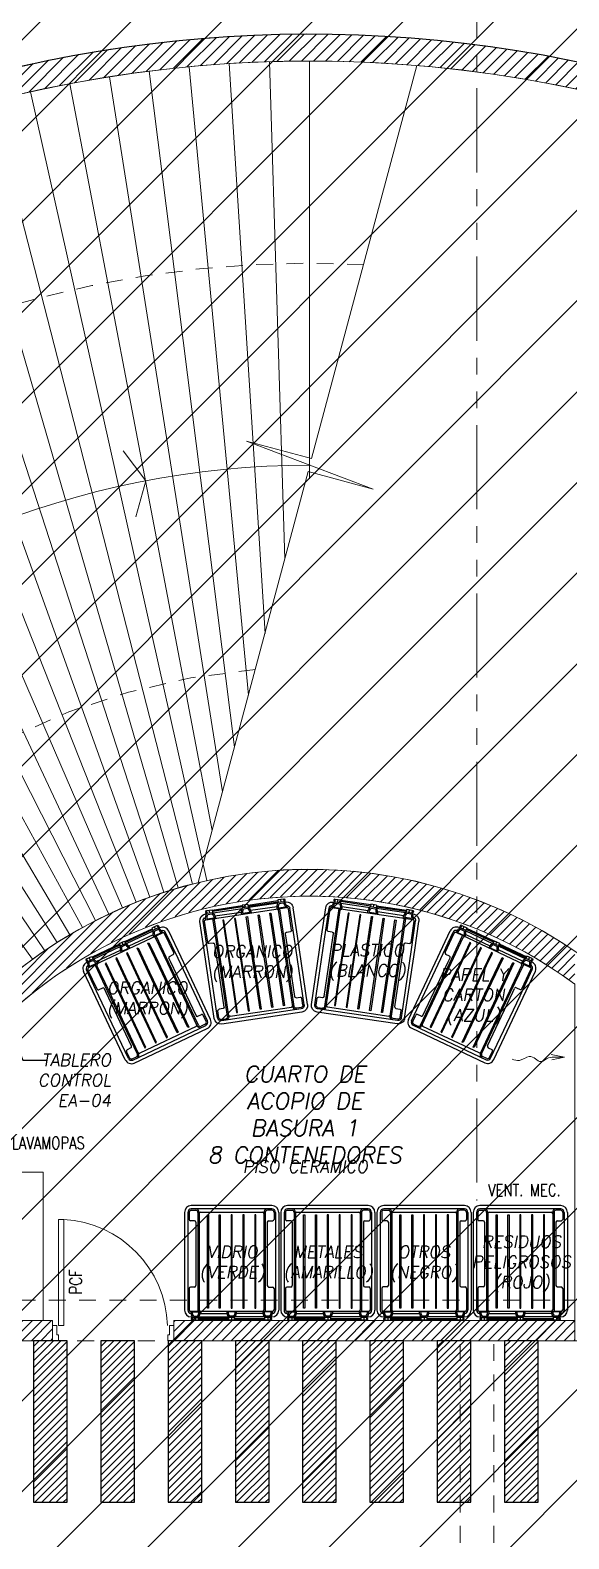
# Model space of a CAD drawing. Header units: millimetres. Extents: x 226317 to 226469, y 8188100 to 8188260.
# Drawn here: x 226453.3 to 226457.3, y 8188201.44 to 8188212.64 of the extents above; entities that cross this region are included whole.
import ezdxf
from ezdxf import colors
from ezdxf.entities.mleader import LeaderData, LeaderLine
from ezdxf.enums import TextEntityAlignment as Align
from ezdxf.math import Vec2, Vec3

# ---------------------------------------------------------------- set-up
doc = ezdxf.new("R2010")
doc.units = ezdxf.units.MM
for name, pattern in [('HIDDEN2', [0.1875, 0.125, -0.0625]), ('PHANTOM', [2.5, 1.25, -0.25, 0.25, -0.25, 0.25, -0.25]), ('PHANTOM2', [1.25, 0.625, -0.125, 0.125, -0.125, 0.125, -0.125])]:
    doc.linetypes.add(name, pattern=pattern)
for name, color, linetype in [('A-CONTENEDOR DE BASURA', 8, 'Continuous'), ('A-COTAS INT', 8, 'Continuous'), ('A-EJES', 8, 'PHANTOM'), ('A-ESTRUCTURA-HATCH', 8, 'Continuous'), ('A-ESTRUCTURA-MUROS', 8, 'Continuous'), ('A-ESTRUCTURA-VIGAS', 8, 'HIDDEN2'), ('A-MURO BAJO', 8, 'Continuous'), ('A-PROYECCIONES', 8, 'HIDDEN2'), ('A-PUERTAS', 8, 'Continuous'), ('A-TEXTO-ACABADO PISO', 8, 'Continuous'), ('A-TEXTO-AMBIENTES', 8, 'Continuous'), ('A-TEXTO-INDICACIONES', 8, 'Continuous'), ('CIRCULACION PEATONAL', 8, 'Continuous'), ('L6 Linea fina', 8, 'Continuous'), ('MURO CF 120', 8, 'Continuous'), ('MURO CF 60', 8, 'Continuous')]:
    doc.layers.add(name, color=color, linetype=linetype)
doc.layers.add('A-MUROS', color=8, linetype='Continuous', lineweight=30)
doc.layers.add('A-ÁREA COMÚN', color=8, linetype='Continuous', plot=False)
doc.styles.add('ROMANS', font='ROMANS.shx', dxfattribs={"oblique": 10})
doc.styles.add('TXT_COTAS', font='romans.shx', dxfattribs={"width": 0.8})
pattern_1 = [(45, (1.793458536238177, -0.002235784195363522), (-0.03535533905932738, 0.03535533905932738), [])]

# ---------------------------------------------------------------- blocks, each defined once
blk = doc.blocks.new('EST P1')
at = {"layer": 'A-ESTRUCTURA-HATCH', "lineweight": 0}
h = blk.add_hatch(dxfattribs=at)
h.set_pattern_fill('ANSI31', color=8, scale=0.02, angle=-1.27e-14)
h.set_pattern_definition([(44.99999999999999, (-226392.077087921, -8188203.059610654), (-0.04490128060534576, 0.04490128060534578), [])])
h.paths.add_polyline_path([(-3.609998156578513, 5.049997552298009), (-3.610000176762696, 4.849997552111745), (-44.785000133008, 4.84999814722687), (-44.78500010908465, -0.1500023566186428), (-46.9899987593235, -0.1500020446255803), (-46.98999930798891, -11.15000239294022), (-3.609999100328423, -11.15005090925843), (-3.609999100328423, -11.40005090925843), (-47.23999938514316, -11.40005881432444), (-47.23999953552266, 0.1499976431950927), (-45.03499953550636, 0.1499976431950927), (-45.0350001337647, 5.049998153932393)])
h.paths.add_polyline_path([(5.875668717722874, 4.849997540004551), (5.875668724213028, 5.04999746195972), (35.53000006324146, 5.049996703863144), (35.53000006324146, 4.849997698329389)])
h.paths.add_polyline_path([(47.9150172030495, 5.049996227957308), (35.58000069746049, 5.049997348338366), (35.58000069746049, 4.849997348152101), (47.9150167714979, 4.849997607059777)])
h.paths.add_polyline_path([(51.86500159354182, 4.849997512064874), (53.37567124809721, 4.84999814722687), (53.37566821934888, 5.049995731562376), (51.86500180143048, 5.049995731562376)])
edge = h.paths.add_edge_path()
edge.add_arc((63.30066905260901, -0.1500025354325771), 9.699999993899837, 359.9999991583288, 539.9999991583288)
edge.add_line((53.60066905870917, -0.1500023929402232), (53.80066905872081, -0.1500023929402232))
edge.add_arc((63.30066905260901, -0.1500025354325771), 9.49999999389811, 0.9047070135612216, 179.9999991406384, ccw=False)
edge.add_line((72.79948476422578, -2.6654452085495e-06), (70.35068066572421, 2.236943691968918e-05))
edge.add_line((70.35068066572421, 2.236943691968918e-05), (70.35067913253442, -0.1499448418617249))
edge.add_line((70.35067913253442, -0.1499448418617249), (73.00066904650885, -0.150002677924931))
edge = h.paths.add_edge_path(flags=0)
edge.add_arc((63.30071679374669, -0.1499939998611808), 3.299962339153879, 0.00085350182833477, 49.99468486829903)
edge.add_line((65.42212619486963, 2.377727027982473), (65.4221670004481, -0.1499835988506675))
edge.add_line((65.4221670004481, -0.1499835988506675), (65.27216700115241, -0.1499896282330155))
edge.add_line((65.27216700115241, -0.1499896282330155), (65.27206754402141, 2.496426238678396))
edge.add_arc((63.30066965197329, -0.1500051133334637), 3.300001295059289, 53.31658296361125, 179.9999577391648)
edge.add_line((60.00066835692269, -0.1500026788562536), (59.80066835691105, -0.1500026788562536))
edge.add_arc((63.30067374499049, -0.1500072199851274), 3.500005388090554, 2.4573619812700827, 179.9999256646052, ccw=False)
edge.add_line((66.79746054686257, 5.869567394256592e-05), (69.45068066581734, 3.157090395689011e-05))
edge.add_line((69.45068066581734, 3.157090395689011e-05), (69.45067913254024, -0.1499448418617249))
edge.add_line((69.45067913254024, -0.1499448418617249), (66.60067913253442, -0.1499448418617249))
h.paths.add_polyline_path([(-3.559999100340065, -11.15003591403365), (35.53000069747213, -11.15003591403365), (35.53000069747213, -11.40006590355188), (-3.559999100340065, -11.40006590355188)])
h.paths.add_polyline_path([(35.58000069746049, -11.1500659417361), (71.88000514594023, -11.1501255556941), (71.88000514594023, -11.40006201900542), (35.58000069746049, -11.40000240504742)])
at = {"layer": 'A-ESTRUCTURA-MUROS', "color": 8, "lineweight": 0}
for points in [[(73.00066904650885, -0.150002677924931, 1), (53.60066905870917, -0.1500023929402232), (53.80066905872081, -0.1500023929402232, -0.9921359372214096), (72.79948476422578, -2.6654452085495e-06), (70.35068066572421, 2.236943691968918e-05), (70.35067913253442, -0.1499448418617249)], [(66.60067913253442, -0.1499448418617249, 0.2216664242011301), (65.42212619486963, 2.377727027982473), (65.4221670004481, -0.1499835988506675), (65.27216700115241, -0.1499896282330155), (65.27206754402141, 2.496426238678396, 0.6169098277048293), (60.00066835692269, -0.1500026788562536), (59.80066835691105, -0.1500026788562536, -0.9787815263280097), (66.79746054686257, 5.869567394256592e-05), (69.45068066581734, 3.157090395689011e-05), (69.45067913254024, -0.1499448418617249)]]:
    blk.add_lwpolyline(points, format="xyb", close=True, dxfattribs=at)
at = {"layer": 'A-ESTRUCTURA-VIGAS', "color": 8, "lineweight": 0}
for points in [[(60.01433340998483, 0.1499973880127072), (65.27216184916324, 0.1500164223834872)], [(60.00066835692269, -0.1500026788562536), (65.27216700217105, -0.1500168144702911)], [(64.42000006310991, -6.150002076290548), (64.42000006310991, -0.1500020762905478)], [(64.67000006310991, -6.150002076290548), (64.67000006310991, -0.1500020762905478)]]:
    blk.add_lwpolyline(points, dxfattribs=at)
blk = doc.blocks.new('*U22')
at = {"layer": 'CIRCULACION PEATONAL'}
h = blk.add_hatch(dxfattribs=at)
h.set_pattern_fill('ANSI31', color=256, scale=0.3)
h.set_pattern_definition([(45, (5.250367842354219, 0), (-0.02651650429449553, 0.02651650429449553), [])])
h.paths.add_polyline_path([(5.547366725835357, 0.2275326177477837), (5.297366725893564, 0.2275326177477837), (5.297366725893564, -0.9724673796445131), (5.547366725835357, -0.9724673796445131)])
h = blk.add_hatch(dxfattribs=at)
h.set_pattern_fill('ANSI31', color=256, scale=0.3)
h.set_pattern_definition([(45, (5.750367842354219, 0), (-0.02651650429449553, 0.02651650429449553), [])])
h.paths.add_polyline_path([(6.047366725835357, 0.2275326177477837), (5.797366725893564, 0.2275326177477837), (5.797366725893564, -0.9724673796445131), (6.047366725835357, -0.9724673796445131)])
h = blk.add_hatch(dxfattribs=at)
h.set_pattern_fill('ANSI31', color=256, scale=0.3)
h.set_pattern_definition([(45, (6.250367842354219, 0), (-0.02651650429449553, 0.02651650429449553), [])])
h.paths.add_polyline_path([(6.547366725835357, 0.2275326177477837), (6.297366725893564, 0.2275326177477837), (6.297366725893564, -0.9724673796445131), (6.547366725835357, -0.9724673796445131)])
h = blk.add_hatch(dxfattribs=at)
h.set_pattern_fill('ANSI31', color=256, scale=0.3)
h.set_pattern_definition([(45, (6.750367842354219, 0), (-0.02651650429449553, 0.02651650429449553), [])])
h.paths.add_polyline_path([(7.047366725835357, 0.2275326177477837), (6.797366725893564, 0.2275326177477837), (6.797366725893564, -0.9724673796445131), (7.047366725835357, -0.9724673796445131)])
h = blk.add_hatch(dxfattribs=at)
h.set_pattern_fill('ANSI31', color=256, scale=0.3)
h.set_pattern_definition([(45, (7.250367842354218, 0), (-0.02651650429449553, 0.02651650429449553), [])])
h.paths.add_polyline_path([(7.547366725835356, 0.2275326177477837), (7.297366725893563, 0.2275326177477837), (7.297366725893563, -0.9724673796445131), (7.547366725835356, -0.9724673796445131)])
h = blk.add_hatch(dxfattribs=at)
h.set_pattern_fill('ANSI31', color=256, scale=0.3)
h.set_pattern_definition([(45, (7.750367842354218, 0), (-0.02651650429449553, 0.02651650429449553), [])])
h.paths.add_polyline_path([(8.047366725835357, 0.2275326177477837), (7.797366725893563, 0.2275326177477837), (7.797366725893563, -0.9724673796445131), (8.047366725835357, -0.9724673796445131)])
h = blk.add_hatch(dxfattribs=at)
h.set_pattern_fill('ANSI31', color=256, scale=0.3)
h.set_pattern_definition([(45, (8.250367842354219, 0), (-0.02651650429449553, 0.02651650429449553), [])])
h.paths.add_polyline_path([(8.547366725835357, 0.2275326177477837), (8.297366725893564, 0.2275326177477837), (8.297366725893564, -0.9724673796445131), (8.547366725835357, -0.9724673796445131)])
h = blk.add_hatch(dxfattribs=at)
h.set_pattern_fill('ANSI31', color=256, scale=0.3)
h.set_pattern_definition([(45, (8.750367842354219, 0), (-0.02651650429449553, 0.02651650429449553), [])])
h.paths.add_polyline_path([(9.047366725835357, 0.2275326177477837), (8.797366725893564, 0.2275326177477837), (8.797366725893564, -0.9724673796445131), (9.047366725835357, -0.9724673796445131)])
for points in [[(5.297366725893564, -0.9724673796445131), (5.547366725835357, -0.9724673796445131), (5.547366725835357, 0.2275326177477837), (5.297366725893564, 0.2275326177477837)], [(5.797366725893564, -0.9724673796445131), (6.047366725835357, -0.9724673796445131), (6.047366725835357, 0.2275326177477837), (5.797366725893564, 0.2275326177477837)], [(6.297366725893564, -0.9724673796445131), (6.547366725835357, -0.9724673796445131), (6.547366725835357, 0.2275326177477837), (6.297366725893564, 0.2275326177477837)], [(6.797366725893564, -0.9724673796445131), (7.047366725835357, -0.9724673796445131), (7.047366725835357, 0.2275326177477837), (6.797366725893564, 0.2275326177477837)], [(7.297366725893563, -0.9724673796445131), (7.547366725835356, -0.9724673796445131), (7.547366725835356, 0.2275326177477837), (7.297366725893563, 0.2275326177477837)], [(7.797366725893563, -0.9724673796445131), (8.047366725835357, -0.9724673796445131), (8.047366725835357, 0.2275326177477837), (7.797366725893563, 0.2275326177477837)], [(8.297366725893564, -0.9724673796445131), (8.547366725835357, -0.9724673796445131), (8.547366725835357, 0.2275326177477837), (8.297366725893564, 0.2275326177477837)], [(8.797366725893564, -0.9724673796445131), (9.047366725835357, -0.9724673796445131), (9.047366725835357, 0.2275326177477837), (8.797366725893564, 0.2275326177477837)]]:
    blk.add_lwpolyline(points, close=True, dxfattribs=at)
blk = doc.blocks.new('IIMM')
at = {"layer": 'L6 Linea fina', "color": 8, "lineweight": 0}
for p, q in [((65.19544946640963, 1.955888060852885), (65.09567091517965, 1.975647543556988)), ((65.10224748693872, 1.934646738693118), (65.19544946640963, 1.955888060852885))]:
    blk.add_line(p, q, dxfattribs=at)
blk.add_open_spline([(65.19544946640963, 1.955888060852885), (65.15207996490062, 1.949494425207376), (65.09070261413581, 1.971851399168372), (65.00495607560151, 1.895059417933226), (64.95547036232892, 1.990485465154052), (64.8642646788503, 1.918599661439657), (64.82376694920822, 1.933626330457628), (64.80580552484025, 1.940290910191834)], degree=3, knots=[0, 0, 0, 0, 0.0524683736910414, 0.0807049177553039, 0.1300474905255351, 0.1600670100144775, 0.1839925524975523, 0.1839925524975523, 0.1839925524975523, 0.1839925524975523], dxfattribs=at)
blk = doc.blocks.new('MCF')
at = {"layer": 'MURO CF 60', "lineweight": 0}
h = blk.add_hatch(dxfattribs=at)
h.set_pattern_fill('_USER', color=8, scale=0.05, angle=45, pattern_type=0)
h.set_pattern_definition([(45, (-226440.1420896189, -8188203.05964973), (-0.03535533905932738, 0.03535533905932738), [])])
edge = h.paths.add_edge_path()
edge.add_line((11.73864825285273, -1.46692618727684e-05), (11.93970289113349, -1.114420592784882e-05))
edge.add_arc((15.2337610713148, -0.1451969211921096), 3.297256162972249, 53.2396915084247, 177.4763190183642, ccw=False)
edge.add_line((17.20706584613072, 2.49638716224581), (17.20711546691018, 2.74191093724221))
edge.add_arc((15.23548432125244, -0.1499780891463161), 3.500050216136052, 55.71462937054145, 177.5443489056947)
h = blk.add_hatch(dxfattribs=at)
h.set_pattern_fill('_USER', color=8, scale=0.05, angle=45, pattern_type=0)
h.set_pattern_definition(pattern_1)
h.paths.add_polyline_path([(13.32787812323659, 1.004431396722794e-05), (13.3264581450203, -0.1499899812042713), (11.73629377476755, -0.1499535189941525), (11.73950691029313, -1.480616629123688e-05)])
h = blk.add_hatch(dxfattribs=at)
h.set_pattern_fill('_USER', color=8, scale=0.05, angle=45, pattern_type=0)
h.set_pattern_definition(pattern_1)
h.paths.add_polyline_path([(17.20715966576245, -2.300180494785309e-05), (17.20716530038044, -0.1499522579833865), (14.22779637901112, -0.1499737808480859), (14.22716682325699, -6.173364818096161e-05)])
blk = doc.blocks.new('EJES 1P')
at = {"layer": 'A-EJES', "color": 8, "linetype": 'PHANTOM2', "lineweight": 0}
blk.add_lwpolyline([(109.5543361018063, 5.348196462728083), (109.554335040244, -4.158154672011733)], dxfattribs=at)
blk = doc.blocks.new('AP_Av.Ejercito Esq.Choquehuanca_Plantas_Rev1_20190619$0$CONTENEDOR DE BASURA 360L')
at = {"linetype": 'ByBlock'}
for p, q in [((-0.3499999996891234, 0.8000646905166775), (-0.35000000019935, 0.288136299388043)), ((-0.3250323452557837, 0.8000646905166775), (-0.3250323457179776, 0.288136299388043)), ((-0.3150452835021498, 0.8000646905166775), (-0.3150452835021498, 0.7478634184234636)), ((0.3000646908781505, 0.8500000002813977), (-0.3000646908709315, 0.8499999997186194)), ((0.3000646908781505, 0.8250323458487117), (-0.3000646908709315, 0.8250323451298414)), ((-0.3000646908223872, 0.815045283220087), (-0.2655214300018884, 0.815045283220087)), ((-0.2505408373706701, 0.8000646905166775), (-0.2505408377843197, 0.288136299388043)), ((-0.2405537755685487, 0.8000646905166775), (-0.2405537760792869, 0.288136299388043)), ((-0.2305667138144032, 0.8011186022776542), (0.2305667138701665, 0.8011186022776542)), ((0.240553775624312, 0.8000646905166775), (0.2405537761350501, 0.288136299388043)), ((0.2505408374264334, 0.8000646905166775), (0.250540837840083, 0.288136299388043)), ((0.3000646908781505, 0.815045283220087), (0.2655214300576517, 0.815045283220087)), ((0.3150452835579131, 0.8000646905166775), (0.3150452835579131, 0.7478634184234636)), ((0.325032345311547, 0.8000646905166775), (0.3250323457737408, 0.288136299388043)), ((0.3499999997448867, 0.8000646905166775), (0.3500000002551132, 0.288136299388043)), ((-0.2750970355142273, 0.7378763566212285), (-0.3050582217480042, 0.7378763566212285)), ((-0.2651099737600817, 0.7278892948432656), (-0.265109974319421, 0.288136299388043)), ((0.265109973815845, 0.7278892948432656), (0.2651099743751842, 0.288136299388043)), ((0.2750970355699905, 0.7378763566212285), (0.3050582218037675, 0.7378763566212285)), ((-0.35000000019935, 0.288136299388043), (-0.3500000003450965, 0.07363970466786895)), ((-0.3250323457179776, 0.288136299388043), (-0.3250323459122115, 0.07363970466786895)), ((-0.315045284158066, 0.2357684078700686), (-0.315045284158066, 0.07615926853617339)), ((-0.2750970361707119, 0.2457554696480315), (-0.3050582224039204, 0.2457554696480315)), ((-0.2651099743680221, 0.288136299388043), (-0.2651099744165664, 0.2557425313773365)), ((-0.2505408378329208, 0.288136299388043), (-0.2505408380271548, 0.06617220675823887)), ((-0.2405537760792869, 0.288136299388043), (-0.2405537762735777, 0.07615926853617339)), ((0.2405537761350501, 0.288136299388043), (0.2405537763293409, 0.07615926853617339)), ((0.2505408378886841, 0.288136299388043), (0.250540838082918, 0.06617220675823887)), ((0.2651099744237854, 0.288136299388043), (0.2651099744723296, 0.2557425313773365)), ((0.2750970362264752, 0.2457554696480315), (0.3050582224596837, 0.2457554696480315)), ((0.3150452842138293, 0.2357684078700686), (0.3150452842138293, 0.07615926853617339)), ((0.3250323457737408, 0.288136299388043), (0.3250323459679748, 0.07363970466786895)), ((0.3500000002551132, 0.288136299388043), (0.3500000004008598, 0.07363970466786895)), ((-0.3048341789010807, 0.06617220675823887), (0.3050582224596837, 0.06617220675823887)), ((-0.3000646915274161, 0.0237043949275062), (-0.29243502228818, 0.0237043949275062)), ((-0.2981986817001485, 0.004864897095757215), (-0.2981986817001485, 0.01290243853557627)), ((-0.2981986817001485, 0.01290243853557627), (-0.2956816680694829, 0.01290243853557627)), ((-0.2981986817001485, 0.004864897095757215), (-0.2956816680694829, 0.004864897095757215)), ((-0.2956816680694829, 5.927011835638041e-05), (-0.2956816680694829, 0.01770806641223999)), ((-0.2956816680694829, 0.01770806641223999), (-0.2912494754016621, 0.01770806641223999)), ((-0.2912494754016621, 5.927011835638041e-05), (-0.2956816680694829, 5.927011835638041e-05)), ((-0.2946139297804735, 0.06093161374104739), (-0.2415743146203, 0.06093161374104739)), ((-0.2912494754016621, 0.01770806641223999), (-0.2912494754016621, 5.927011835638041e-05)), ((-0.2912494754016621, 0.01290243853557627), (-0.2896794615028058, 0.01290243853557627)), ((-0.2912494754016621, 0.004864897095757215), (-0.2896794615028058, 0.004864897095757215)), ((-0.2896794615028058, 0), (-0.2896794615028058, 0.01960936749065922)), ((-0.2896794615028058, 0.01960936749065922), (-0.2465087828973993, 0.01960936749065922)), ((-0.2896794615028058, 0), (-0.2465087828973993, 0)), ((-0.2843390740794463, 0.02959642926862216), (-0.2518491703687915, 0.02959642926862216)), ((-0.268364843810764, 0.01960936749065922), (-0.268364843810764, 0)), ((-0.2465087828973993, 0), (-0.2465087828973993, 0.01960936749065922)), ((-0.02139811911183642, 0.01290243853557627), (-0.2465087828973993, 0.01290243853557627)), ((-0.02139811911183642, 0.004864897095757215), (-0.2465087828973993, 0.004864897095757215)), ((-0.2437532221120251, 0.0237043949275062), (-0.02415368082114355, 0.0237043949275062)), ((-0.2333895109141282, 0.04867204933586322), (-0.03451739201904047, 0.04867204933586322)), ((0.02670702772212508, 0.06093161374104739), (-0.02633258836198138, 0.06093161374104739)), ((-0.02139811920955026, 0), (-0.02139811920955026, 0.01960936749065922)), ((0.02177255847198012, 0.01960936749065922), (-0.02139811920955026, 0.01960936749065922)), ((0.02177255847198012, 0), (-0.02139811920955026, 0)), ((0.01643217202109781, 0.02959642926862216), (-0.01605773178670233, 0.02959642926862216)), ((0, 0.01960936749065922), (0, 0)), ((0.02177255847198012, 0), (0.02177255847198012, 0.01960936749065922)), ((0.02177255847198012, 0.01290243853557627), (0.2465087829531626, 0.01290243853557627)), ((0.02177255847198012, 0.004864897095757215), (0.2465087829531626, 0.004864897095757215)), ((0.2437532221677884, 0.0237043949275062), (0.02452812018128725, 0.0237043949275062)), ((0.03215778854570317, 0.0237043949275062), (0.02452812018128725, 0.0237043949275062)), ((0.2333895109698915, 0.04867204933586322), (0.03489183137918417, 0.04867204933586322)), ((0.2946139298362368, 0.06093161374104739), (0.2415743146760633, 0.06093161374104739)), ((0.2465087829531626, 0), (0.2465087829531626, 0.01960936749065922)), ((0.2896794615585691, 0.01960936749065922), (0.2465087829531626, 0.01960936749065922)), ((0.2896794615585691, 0), (0.2465087829531626, 0)), ((0.2843390741352095, 0.02959642926862216), (0.2518491704245548, 0.02959642926862216)), ((0.2683648438665273, 0.01960936749065922), (0.2683648438665273, 0)), ((0.2896794615585691, 0), (0.2896794615585691, 0.01960936749065922)), ((0.2912494754574254, 0.01290243853557627), (0.2896794615585691, 0.01290243853557627)), ((0.2912494754574254, 0.004864897095757215), (0.2896794615585691, 0.004864897095757215)), ((0.2912494754574254, 0.01770806641223999), (0.2912494754574254, 5.927011835638041e-05)), ((0.2956816681252462, 0.01770806641223999), (0.2912494754574254, 0.01770806641223999)), ((0.2912494754574254, 5.927011835638041e-05), (0.2956816681252462, 5.927011835638041e-05)), ((0.3000646915831794, 0.0237043949275062), (0.2924350223439433, 0.0237043949275062)), ((0.2956816681252462, 5.927011835638041e-05), (0.2956816681252462, 0.01770806641223999)), ((0.2981986817559118, 0.01290243853557627), (0.2956816681252462, 0.01290243853557627)), ((0.2981986817559118, 0.004864897095757215), (0.2956816681252462, 0.004864897095757215)), ((0.2981986817559118, 0.004864897095757215), (0.2981986817559118, 0.01290243853557627))]:
    blk.add_line(p, q, dxfattribs=at)
for points in [[(-0.1799957101977748, 0.782382430771351), (-0.1718864504915723, 0.782382430771351), (-0.1718864509532546, 0.2881362994750718), (-0.1718864511966012, 0.08877527171023464), (-0.1799957108542026, 0.08877527171023464), (-0.1799957106599686, 0.2881362994750718)], [(-0.09193156017326601, 0.7823824306843221), (-0.08382230046706354, 0.7823824306843221), (-0.08382230092874579, 0.288136299388043), (-0.08382230117209247, 0.08877527162320581), (-0.09193156082969381, 0.08877527162320581), (-0.09193156063545985, 0.288136299388043)], [(0.004241849508900941, 0.7823824306843221), (-0.003867410148757244, 0.7823824306843221), (-0.003867409735619276, 0.288136299388043), (-0.003867409492272599, 0.08877527162320575), (0.004241850165328742, 0.08877527162320575), (0.004241849922493657, 0.288136299388043)], [(0.0923059995334097, 0.7823824306843221), (0.08419673982720724, 0.7823824306843221), (0.08419674028888949, 0.288136299388043), (0.08419674053223616, 0.08877527162320581), (0.0923060001898375, 0.08877527162320581), (0.09230599999560354, 0.288136299388043)], [(0.1803701495579185, 0.782382430771351), (0.172260889851716, 0.782382430771351), (0.1722608903133983, 0.2881362994750718), (0.1722608905567449, 0.08877527171023464), (0.1803701502143463, 0.08877527171023464), (0.1803701500201123, 0.2881362994750718)]]:
    blk.add_lwpolyline(points, close=True, dxfattribs=at)
for centre, radius, start, end in [((-0.3000646908709315, 0.8000646905410349), 0.04993530917758224, 90, 180), ((-0.3000646908709315, 0.8000646905410349), 0.02496765458879112, 90, 180), ((-0.3000646908709315, 0.8000646905410349), 0.01498059275327472, 90, 180), ((-0.2655214300018884, 0.8000646905410349), 0.02496765458879112, 0, 90), ((-0.2655214300018884, 0.8000646905410349), 0.01498059275327472, 0, 90), ((-0.2305667138144032, 0.7911315404996913), 0.0099870618355164, 90, 180), ((0.2305667138701665, 0.7911315404996913), 0.0099870618355164, 0, 90), ((0.2655214300576517, 0.8000646905410349), 0.02496765458879112, 90, 180), ((0.2655214300576517, 0.8000646905410349), 0.01498059275327472, 90, 180), ((0.3000646909266947, 0.8000646905410349), 0.04993530917758224, 0, 90), ((0.3000646909266947, 0.8000646905410349), 0.02496765458879112, 0, 90), ((0.3000646909266947, 0.8000646905410349), 0.01498059275327472, 0, 90), ((-0.3050582217480042, 0.7478634184234636), 0.0099870618355164, 180, 270), ((-0.2750970355142273, 0.7278892948432656), 0.0099870618355164, 0, 90), ((0.2750970355699905, 0.7278892948432656), 0.0099870618355164, 90, 180), ((0.3050582218037675, 0.7478634184234636), 0.0099870618355164, 270, 0), ((-0.3050582224039204, 0.2357684078700686), 0.0099870618355164, 90, 180), ((-0.2750970362192562, 0.2557425313773365), 0.0099870618355164, 270, 0), ((0.2750970362750195, 0.2557425313773365), 0.0099870618355164, 180, 270), ((0.3050582224596837, 0.2357684078700686), 0.0099870618355164, 0, 90), ((-0.3000646915274161, 0.07363970466786895), 0.04993530917758224, 180, 270), ((-0.3000646915274161, 0.07363970466786895), 0.02496765458879112, 180, 263.632216120788), ((-0.3050582224039204, 0.07615926856047395), 0.0099870618355164, 180, 270), ((-0.2241336446784659, 0.06669004548822954), 0.08070219563781349, 180.3676507584286, 215.6891790610411), ((-0.2241336446784659, 0.06669004548822954), 0.07071513380229708, 184.6708474919648, 211.6379482476035), ((-0.3120545997222508, 0.06669004548822954), 0.07071513380229708, 328.3620517535006, 355.3291525080352), ((-0.3120545997222508, 0.06669004548822954), 0.08070219563781349, 324.3108209389589, 359.6323492415715), ((-0.230566714470831, 0.07615926856047395), 0.0099870618355164, 180, 270), ((0.04414769766390236, 0.06669004548822954), 0.08070219563781349, 180.3676507584286, 215.6891790610411), ((0.04414769766390236, 0.06669004548822954), 0.07071513380229708, 184.6708474919648, 211.6379482464994), ((-0.04377325742842686, 0.06669004548822954), 0.07071513380229708, 328.3620517523966, 355.3291525080369), ((-0.04377325742842686, 0.06669004548822954), 0.08070219563781349, 324.3108209389589, 359.6323492415715), ((0.2305667145265943, 0.07615926856047395), 0.0099870618355164, 270, 0), ((0.3120545997780141, 0.06669004548822954), 0.08070219563781349, 180.3676507584286, 215.6891790610411), ((0.3120545997780141, 0.06669004548822954), 0.07071513380229708, 184.6708474919648, 211.6379482464994), ((0.2241336447342291, 0.06669004548822954), 0.07071513380229708, 328.3620517523966, 355.3291525080369), ((0.2241336447342291, 0.06669004548822954), 0.08070219563781349, 324.3108209389589, 359.6323492415715), ((0.3000646915831794, 0.07363970466786895), 0.04993530917758224, 270, 0), ((0.3000646915831794, 0.07363970466786895), 0.02496765458879112, 276.367783879212, 0), ((0.3050582224596837, 0.07615926856047395), 0.0099870618355164, 270, 0)]:
    blk.add_arc(centre, radius, start, end, dxfattribs=at)
blk = doc.blocks.new('A$C5E423DB2')
at = {"layer": 'A-PUERTAS', "color": 8, "lineweight": 0}
for p, q in [((0.0380998527398333, 0.0999998934566975), (0.0380998511100188, 0.7999998889863491)), ((0.0380998511100188, 0.7999998889863491), (0.0730998511426151, 0.7999998852610588)), ((0.0730998511426151, 0.7999998852610588), (0.0730998527724296, 0.0999998934566975)), ((0.0380998527398333, 0.0999998934566975), (0.0730998527724296, 0.0999998934566975))]:
    blk.add_line(p, q, dxfattribs=at)
at = {"layer": 'A-PUERTAS', "color": 8, "linetype": 'Continuous', "lineweight": 0}
for p, q in [((-1.472653821e-07, -1.11758709e-07), (-1.472653821e-07, 0.0999998897314072)), ((-1.472653821e-07, 0.0999998897314072), (0.0280998527305201, 0.0999998934566975)), ((0.0280998527305201, 0.0380998887121678), (0.0280998527305201, 0.0999998934566975)), ((0.7999998530140147, 0.0999998897314072), (0.7718998530181125, 0.0999998934566975)), ((0.7718998530181125, 0.0380998887121678), (0.7718998530181125, 0.0999998934566975)), ((0.7999998528975995, -1.11758709e-07), (0.7999998528975995, 0.0999998897314072)), ((0.0380998527398333, 0.0380998887121678), (0.0280998527305201, 0.0380998887121678)), ((0.0380998527398333, -1.11758709e-07), (0.0380998527398333, 0.0380998887121678)), ((0.7618998530087993, -1.11758709e-07), (0.7618998530087993, 0.0380998887121678)), ((0.7618998530087993, 0.0380998887121678), (0.7718998530181125, 0.0380998887121678)), ((-1.472653821e-07, -1.11758709e-07), (0.0380998527398333, -1.11758709e-07)), ((0.7999998530140147, -1.11758709e-07), (0.7618998530087993, -1.11758709e-07))]:
    blk.add_line(p, q, dxfattribs=at)
blk.add_arc((0.0365533265285194, 0.0793452113866806), 0.7215807719765989, 1.640270668491661, 87.09684895294437, dxfattribs=at)
blk = doc.blocks.new('TEXTOSSS')
at = {"layer": 'A-TEXTO-ACABADO PISO', "color": 8, "lineweight": 0, "insert": (-12.46275805332698, 2.837163848802447), "char_height": 0.09, "attachment_point": 2, "style": 'ROMANS'}
blk.add_mtext_dynamic_manual_height_columns('PISO CERAMICO', width=1.155930924825952, gutter_width=12.5, heights=[0], dxfattribs=at)
at = {"layer": 'A-TEXTO-AMBIENTES', "color": 8, "lineweight": 0, "insert": (-12.46552646695636, 3.179204539395869), "char_height": 0.12, "attachment_point": 5, "style": 'ROMANS'}
blk.add_mtext_dynamic_manual_height_columns('\\pxqc;CUARTO DE ACOPIO DE BASURA 1\\P8 CONTENEDORES', width=1.489151991248067, gutter_width=15, heights=[0], dxfattribs=at)
at = {"layer": 'A-TEXTO-INDICACIONES', "color": 8, "lineweight": 0, "extrusion": (-5.565203055376352e-07, 2.24781726103761e-07, 0.99999999999982), "style": 'ROMANS', "width": 0.8}
blk.add_text('VENT. MEC.', height=0.09, dxfattribs=at).set_placement((-10.83443465188418, 2.572668449020354, 7.064168486954819e-06), align=Align.CENTER)
at = {"layer": 'A-TEXTO-INDICACIONES', "color": 8, "lineweight": 0, "style": 'ROMANS', "width": 0.8}
blk.add_text('PCF', height=0.09, rotation=90, dxfattribs=at).set_placement((-14.12328307743883, 1.843968809582293))
at = {"layer": 'A-TEXTO-INDICACIONES', "color": 8, "lineweight": 0, "char_height": 0.09, "attachment_point": 5, "style": 'ROMANS'}
for s, insert in [('\\pxqc;ORGANICO\\P(MARRON)', (-12.8562211188837, 4.298684866167605)), ('\\pxqc;PLASTICO\\P(BLANCO)', (-12.00309739907971, 4.308674325235188)), ('\\pxqc;PAPEL Y CARTON\\P(AZUL)', (-11.21329128879006, 4.052286922000349)), ('\\pxqc;ORGANICO\\P(MARRON)', (-13.63603025607881, 4.028978728689253)), ('\\pxqc;RESIDUOS PELIGROSOS\\P(ROJO)', (-10.85625007294584, 2.069139854051173)), ('\\pxqc;VIDRIO\\P(VERDE)', (-13.00572336371988, 2.069139854051173)), ('\\pxqc;METALES (AMARILLO)', (-12.29256502198405, 2.069139854051173)), ('\\pxqc;OTROS\\P(NEGRO)', (-11.57940668021911, 2.069139854051173))]:
    blk.add_mtext_dynamic_manual_height_columns(s, width=0.8532516963742038, gutter_width=15, heights=[0], dxfattribs=dict(at, insert=insert))
at = {"layer": 'A-TEXTO-INDICACIONES', "color": 8, "lineweight": 0}
ml = blk.add_multileader_mtext('Standard', dxfattribs=at)
ml.set_content('TABLERO CONTROL EA-04 ', color=8, style='ROMANS')
ml.set_leader_properties(color=7)
ml.build(insert=Vec2(0, 0))
ml.multileader.update_dxf_attribs({"dogleg_length": 1.307325214856923, "arrow_head_size": 0.13, "scale": 0.1})
ctx = ml.context
ctx.base_point, ctx.scale, ctx.char_height, ctx.arrow_head_size, ctx.landing_gap_size, ctx.plane_origin = Vec3(-14.38478056695204, 3.583536362275481), 0.1, 0.09000000000000001, 0.13, 0.01, Vec3(-14.91675427011796, 3.825039947405457)
ctx.text_align_type = 2
notes = []
notes.append((ctx, [(0, (1, 1, 0), (-14.5601616333588, 3.583536362275481), (1, 0), 0.1753810664067663, [(0, [(-14.66638397765928, 3.834913302212954)], 0, [])])]))
ctx.mtext.insert, ctx.mtext.width, ctx.mtext.alignment, ctx.mtext.flow_direction = Vec3(-13.90506628123694, 3.628536362200975), 0.4872622546972707, 3, 5
ml = blk.add_multileader_mtext('Standard', dxfattribs=at)
ml.set_content('\\pxsm1,ql,t16;LAVAMOPAS', color=8, style='TXT_COTAS')
ml.set_leader_properties(color=7)
ml.build(insert=Vec2(0, 0))
ml.multileader.update_dxf_attribs({"dogleg_length": 0.1104934798556762, "arrow_head_size": 0.07})
ctx = ml.context
ctx.base_point, ctx.char_height, ctx.arrow_head_size, ctx.landing_gap_size, ctx.plane_origin = Vec3(-14.70221172790593, 2.967710968106985), 0.09, 0.07, 0.05, Vec3(-14.96593501698226, 2.666251488961279)
ctx.text_align_type = 2
notes.append((ctx, [(0, (1, 1, 0), (-14.81270520776161, 2.967710968106985), (1, 0), 0.1104934798556762, [(0, [(-15.04226543434197, 2.753835892304778)], 0, [])])]))
ctx.mtext.insert, ctx.mtext.width, ctx.mtext.defined_height, ctx.mtext.alignment, ctx.mtext.flow_direction = Vec3(-14.07278315650183, 3.012710968032479), 0.5701712008738196, 0.4369191216492239, 3, 5
for ctx, leaders in notes:
    for number, flags, end, landing, length, lines in leaders:
        leader = LeaderData()
        leader.index, (leader.has_last_leader_line, leader.has_dogleg_vector, leader.attachment_direction) = number, flags
        leader.last_leader_point, leader.dogleg_vector, leader.dogleg_length = Vec3(end), Vec3(landing), length
        for number, points, colour, breaks in lines:
            line = LeaderLine()
            line.index, line.vertices, line.color, line.breaks = number, Vec3.list(points), colors.encode_raw_color(colour), breaks
            leader.lines.append(line)
        ctx.leaders.append(leader)
blk = doc.blocks.new('arq. estac.')
at = {"color": 8, "lineweight": 0}
for p, q in [((226750.6177129232, 8188213.356255108, -7.434421186123412e-06), (226750.501593802, 8188217.049266947, -1.935233945738587e-05)), ((226750.800047553, 8188213.951640325, -9.345615421164802e-06), (226750.7999958982, 8188217.053961793, -1.935233945738587e-05)), ((226750.1547644547, 8188211.628346936, -2.015582948068369e-06), (226749.3138712969, 8188216.936965319, -1.935233945738587e-05)), ((226750.24351673, 8188211.959605793, -3.033193190970101e-06), (226749.609331983, 8188216.979022846, -1.935233945738587e-05)), ((226750.3470789351, 8188212.346141215, -4.235934097538133e-06), (226749.9059679367, 8188217.011778975, -1.935233945738587e-05)), ((226750.4697596085, 8188212.804034377, -5.677457866561337e-06), (226750.2034864164, 8188217.03520138, -1.935233945738587e-05)), ((226750.0365038355, 8188210.970061701), (226748.7276406101, 8188216.825121237, -1.935233945738587e-05)), ((226750.0777153614, 8188211.340769014, -1.144430986296792e-06), (226749.0198774588, 8188216.885647901, -1.935233945738587e-05)), ((226749.9295783954, 8188210.944387026), (226748.4374491506, 8188216.755445057, -1.935233945738587e-05)), ((226749.8235121769, 8188210.915366411), (226748.1495894649, 8188216.676688123, -1.935233945738587e-05)), ((226749.6143751544, 8188210.847405193), (226747.581999163, 8188216.492251776, -1.935233945738587e-05)), ((226749.7184098557, 8188210.883028497), (226747.8643456352, 8188216.58892816, -1.935233945738587e-05)), ((226749.5115107446, 8188210.808531662), (226747.302828689, 8188216.38675438, -1.935233945738587e-05)), ((226749.4099181368, 8188210.76644626), (226747.0271097234, 8188216.272540082, -1.935233945738587e-05)), ((226749.3096975944, 8188210.721190526), (226746.7551143662, 8188216.149721602, -1.935233945738587e-05)), ((226749.210948022, 8188210.672809117), (226746.4871110449, 8188216.018420144, -1.935233945738587e-05)), ((226749.1137668731, 8188210.621349785), (226746.2233642441, 8188215.878765288, -1.935233945738587e-05)), ((226749.0182500536, 8188210.566863311), (226745.9641342525, 8188215.730894855, -1.935233945738587e-05)), ((226748.9244918291, 8188210.509403466), (226745.709676897, 8188215.574954777, -1.935233945738587e-05)), ((226748.8325847228, 8188210.449026957), (226745.4602432958, 8188215.411098947, -1.935233945738587e-05)), ((226748.7426194398, 8188210.385793369), (226745.2160796149, 8188215.239489072, -1.935233945738587e-05))]:
    blk.add_line(p, q, dxfattribs=at)
for points in [[(226751.5969621037, 8188217.020390083), (226750.8152821679, 8188214.102849059), (226750.3323162454, 8188214.232247334), (226751.2723684385, 8188213.876857597), (226750.7894025147, 8188214.006255874), (226749.9717737998, 8188210.954539682)], [(226749.4146148197, 8188214.1604141), (226749.5843323095, 8188213.938330841), (226749.5084961977, 8188213.669306895)]]:
    blk.add_lwpolyline(points, dxfattribs=at)
blk.add_arc((226750.8047902248, 8188207.553937175), 6.499999999999948, 90.00133418140457, 180.0013343414875, dxfattribs=at)
at = {"layer": 'A-MURO BAJO', "color": 8, "lineweight": 0}
for p, q in [((226748.8212746581, 8188208.803858423), (226747.9212746584, 8188208.803842653)), ((226748.8212939327, 8188207.703855719), (226748.8212746581, 8188208.803858423))]:
    blk.add_line(p, q, dxfattribs=at)
at = {"layer": 'A-MUROS', "color": 8, "lineweight": 0}
for p, q in [((226747.9212939329, 8188207.703844135), (226748.8912940879, 8188207.703859533)), ((226748.8912940879, 8188207.703859533), (226748.8912967152, 8188207.553859535)), ((226749.7912940892, 8188207.703875301), (226752.7712934459, 8188207.703914033)), ((226749.7912940892, 8188207.703875301), (226749.7912967165, 8188207.553875302)), ((226747.2997941206, 8188207.553895566), (226748.8912967152, 8188207.553859535)), ((226749.7912967248, 8188207.553875304), (226756.9498062217, 8188207.553888552))]:
    blk.add_line(p, q, dxfattribs=at)
for centre, radius, start, end in [((226750.7997946159, 8188207.553895281), 9.69999999389984, 1.707547292503187e-06, 179.9999991462264), ((226750.7997946103, 8188207.553895274), 9.499999999236236, 13.08126723435778, 180.0000030415686), ((226750.7997941206, 8188207.55389528), 3.499999999999986, 37.90104079408833, 179.9999953042449), ((226750.7997941206, 8188207.55389528), 3.299999999999986, 53.31654242556313, 150.7247461724021)]:
    blk.add_arc(centre, radius, start, end, dxfattribs=at)
at = {"layer": 'A-PROYECCIONES', "color": 8, "lineweight": 0}
for radius, start in [(7.999999999999948, 87.1407096381605), (4.999999999999948, 94.66296805310779)]:
    blk.add_arc((226750.8047902248, 8188207.553937175), radius, start, 180.0013343414875, dxfattribs=at)
at = {"layer": 'A-ÁREA COMÚN'}
blk.add_lwpolyline([(226723.0791215094, 8188196.304529297), (226759.3797916543, 8188196.304831796), (226759.3797917475, 8188201.304831568), (226760.2138902451, 8188201.304831937), (226760.5104141001, 8188207.55429346, 0.7500482043627157), (226742.6109592413, 8188212.754829931), (226735.5641427711, 8188212.75389369), (226735.5641427711, 8188213.20389393), (226734.9641427711, 8188213.20389393), (226734.9641427711, 8188212.75389369), (226731.0891256073, 8188212.753894565), (226731.0891256073, 8188213.203894565), (226730.4891256073, 8188213.203894565), (226730.4891256073, 8188212.753894565), (226723.0791215094, 8188212.753894687)], format="xyb", close=True, dxfattribs=at)
at = {"color": 8, "lineweight": 0}
blk.add_blockref('EST P1', (226687.4991261854, 8188207.703897961), dxfattribs=at)
blk.add_blockref('IIMM', (226687.4991255681, 8188207.703897959))
at = {"rotation": 180}
blk.add_blockref('*U22', (226757.7965008206, 8188206.581428503), dxfattribs=at)
at = {"layer": 'A-CONTENEDOR DE BASURA', "xscale": -1}
for p, rotation in [((226750.3210504085, 8188210.789643711), 188.4669694005605), ((226751.277357303, 8188210.790401227), 171.6238016989945)]:
    blk.add_blockref('AP_Av.Ejercito Esq.Choquehuanca_Plantas_Rev1_20190619$0$CONTENEDOR DE BASURA 360L', p, dxfattribs=dict(at, rotation=rotation))
at = {"layer": 'A-CONTENEDOR DE BASURA'}
for p, rotation in [((226749.4059871716, 8188210.511825917), 205.3101372564645), ((226752.1928595276, 8188210.514033473), 154.7806336300337), ((226750.2212933885, 8188207.706688494), 0.001004087966931575), ((226750.9362933903, 8188207.706701024), 0.001004087966931575), ((226751.6512933966, 8188207.706713554), 0.001004087966931575), ((226752.3662934032, 8188207.706713554), 0.001004087966931575)]:
    blk.add_blockref('AP_Av.Ejercito Esq.Choquehuanca_Plantas_Rev1_20190619$0$CONTENEDOR DE BASURA 360L', p, dxfattribs=dict(at, rotation=rotation))
at = {"layer": 'A-COTAS INT'}
blk.add_blockref('TEXTOSSS', (226763.2310241363, 8188206.05389734), dxfattribs=at)
at = {"layer": 'A-PROYECCIONES'}
blk.add_blockref('EJES 1P', (226642.4897912069, 8188212.75389568), dxfattribs=at)
at = {"layer": 'A-PUERTAS', "linetype": 'Continuous', "xscale": 1.12500000150589, "yscale": 1.12500000150589, "zscale": 1.12500000150589, "rotation": 359.9988810320423}
blk.add_blockref('A$C5E423DB2', (226748.8912967146, 8188207.553891549), dxfattribs=at)
at = {"layer": 'MURO CF 120'}
blk.add_blockref('MCF', (226735.5641272659, 8188207.703937035), dxfattribs=at)

msp = doc.modelspace()

# ---------------------------------------------------------------- block references
msp.add_blockref('arq. estac.', (-295.4220376470475, -4.645514124073088))

# ---------------------------------------------------------------- next in the draw order: hatches: boundary and pattern name
at = {"lineweight": 0}
h = msp.add_hatch(dxfattribs=at)
h.set_pattern_fill('ANSI31', color=8, scale=0.15)
h.set_pattern_definition([(45, (223326.3750321577, 8186568.114445483), (-0.3367596045400932, 0.3367596045400932), [])])
h.paths.add_polyline_path([(226466.116742808, 8188216.283026138), (226427.6070409586, 8188216.283026138), (226427.6070409586, 8188191.08908648), (226466.116742808, 8188191.08908648)])
h.paths.add_polyline_path([(226442.1207074096, 8188201.421896823), (226451.6030763569, 8188201.421896823), (226451.6030763569, 8188199.643004203), (226442.1207074096, 8188199.643004203)], flags=16)
h.paths.add_polyline_path([(226444.6120197823, 8188199.973451543), (226449.1117639842, 8188199.973451543), (226449.1117639842, 8188200.361497246), (226444.6120197823, 8188200.361497246)], flags=8)
h.paths.add_polyline_path([(226444.6918287864, 8188200.338512927), (226449.0319549801, 8188200.338512927), (226449.0319549801, 8188200.72655863), (226444.6918287864, 8188200.72655863)], flags=8)
h.paths.add_polyline_path([(226444.5264979542, 8188200.70340378), (226449.1972858123, 8188200.70340378), (226449.1972858123, 8188201.091449483), (226444.5264979542, 8188201.091449483)], flags=8)

doc.saveas('drawing.dxf')
